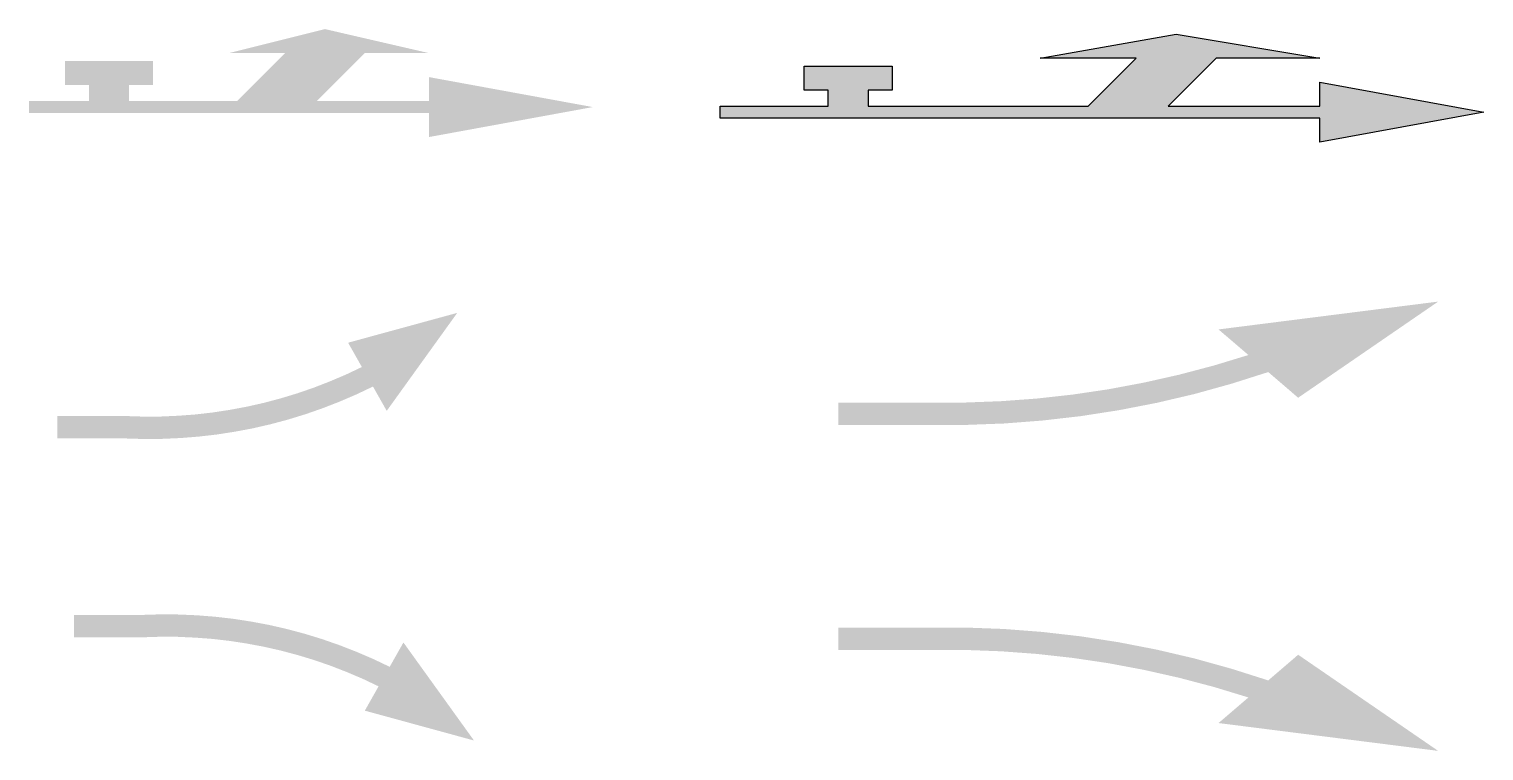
# Model space of a CAD drawing. Extents: x 561.2 to 579.4, y 765.1 to 808.4.
# Drawn here: x 561.17 to 579.36, y 774.62 to 783.64 of the extents above; entities that cross this region are included whole.
import ezdxf

# ---------------------------------------------------------------- set-up
doc = ezdxf.new("R2010")
doc.units = 0
doc.layers.add('Дорожная разметка', color=7, linetype='Continuous')

# ---------------------------------------------------------------- blocks, each defined once
blk = doc.blocks.new('1_18_Е_60_L')
at = {"color": 0}
for points in [[(3.7, 0.65), (3.2, 0.35), (2.5, 0.35)], [(3.6, -0.25), (3.2, 0.35), (3.7, 0.65)], [(3.7, 0.65), (4.2, 0.35), (3.6, -0.25)], [(4.2, 0.35), (3.7, 0.65), (5, 0.35)], [(0.45, 0.25), (0.75, -0.05), (0.45, -0.05)], [(1.55, 0.25), (0.75, -0.05), (0.45, 0.25)], [(1.25, -0.05), (0.75, -0.05), (1.55, 0.25)], [(1.25, -0.05), (1.55, 0.25), (1.55, -0.05)], [(3.6, -0.25), (2.6, -0.25), (3.2, 0.35)], [(5, -0.25), (5, 0.05), (7.05, -0.325)], [(1.25, -0.25), (0.75, -0.25), (0.75, -0.05)], [(0.75, -0.05), (1.25, -0.05), (1.25, -0.25)], [(2.6, -0.25), (0, -0.4), (1.25, -0.25)], [(0.75, -0.25), (0, -0.4), (0, -0.25)], [(1.25, -0.25), (0, -0.4), (0.75, -0.25)], [(0, -0.4), (2.6, -0.25), (5, -0.4)], [(3.6, -0.25), (5, -0.4), (2.6, -0.25)], [(5, -0.25), (5, -0.4), (3.6, -0.25)], [(5, -0.4), (5, -0.25), (7.05, -0.325)], [(5, -0.4), (7.05, -0.325), (5, -0.7)]]:
    blk.add_solid(points, dxfattribs=at)
blk = doc.blocks.new('1_18_Е_90_L')
at = {"flags": 128}
blk.add_lwpolyline([(0, -0.4), (0, -0.25), (1.35, -0.25), (1.35, -0.05), (1.05, -0.05), (1.05, 0.25), (2.15, 0.25), (2.15, -0.05), (1.85, -0.05), (1.85, -0.25), (4.6, -0.25), (5.2, 0.35), (4, 0.35), (5.7, 0.65), (7.5, 0.35), (6.2, 0.35), (5.6, -0.25), (7.5, -0.25), (7.5, 0.05), (9.55, -0.325), (7.5, -0.7), (7.5, -0.4)], close=True, dxfattribs=at)
at = {"color": 0}
for points in [[(5.7, 0.65), (5.2, 0.35), (4, 0.35)], [(5.6, -0.25), (5.2, 0.35), (5.7, 0.65)], [(5.7, 0.65), (6.2, 0.35), (5.6, -0.25)], [(6.2, 0.35), (5.7, 0.65), (7.5, 0.35)], [(1.05, 0.25), (1.35, -0.05), (1.05, -0.05)], [(2.15, 0.25), (1.35, -0.05), (1.05, 0.25)], [(1.85, -0.05), (1.35, -0.05), (2.15, 0.25)], [(1.85, -0.05), (2.15, 0.25), (2.15, -0.05)], [(5.6, -0.25), (4.6, -0.25), (5.2, 0.35)], [(7.5, -0.25), (7.5, 0.05), (9.55, -0.325)], [(1.85, -0.25), (1.35, -0.25), (1.35, -0.05)], [(1.35, -0.05), (1.85, -0.05), (1.85, -0.25)], [(0, -0.4), (4.6, -0.25), (7.5, -0.4)], [(1.35, -0.25), (0, -0.4), (0, -0.25)], [(4.6, -0.25), (0, -0.4), (1.85, -0.25)], [(1.85, -0.25), (0, -0.4), (1.35, -0.25)], [(5.6, -0.25), (7.5, -0.4), (4.6, -0.25)], [(7.5, -0.4), (5.6, -0.25), (7.5, -0.25)], [(7.5, -0.4), (7.5, -0.25), (9.55, -0.325)], [(7.5, -0.4), (9.55, -0.325), (7.5, -0.7)]]:
    blk.add_solid(points, dxfattribs=at)
blk = doc.blocks.new('1_19_60_L')
at = {"layer": 'Дорожная разметка'}
for points in [[(5.003, 0.863), (3.81, 0.186), (3.638, 0.49)], [(3.949, -0.058), (3.81, 0.186), (5.003, 0.863)], [(3.949, -0.058), (5.003, 0.863), (4.121, -0.362)], [(3.743, -0.156), (3.614, 0.093), (3.81, 0.186)], [(3.81, 0.186), (3.949, -0.058), (3.743, -0.156)], [(3.32, -0.329), (3.211, -0.071), (3.414, 0.008)], [(3.414, 0.008), (3.533, -0.246), (3.32, -0.329)], [(3.533, -0.246), (3.414, 0.008), (3.614, 0.093)], [(3.614, 0.093), (3.743, -0.156), (3.533, -0.246)], [(2.887, -0.471), (2.798, -0.205), (3.006, -0.142)], [(3.006, -0.142), (3.105, -0.404), (2.887, -0.471)], [(3.105, -0.404), (3.006, -0.142), (3.211, -0.071)], [(3.211, -0.071), (3.32, -0.329), (3.105, -0.404)], [(1.994, -0.658), (1.947, -0.382), (2.162, -0.349)], [(2.162, -0.349), (2.22, -0.623), (1.994, -0.658)], [(2.22, -0.623), (2.162, -0.349), (2.376, -0.309)], [(2.376, -0.309), (2.444, -0.581), (2.22, -0.623)], [(2.444, -0.581), (2.376, -0.309), (2.588, -0.261)], [(2.588, -0.261), (2.666, -0.53), (2.444, -0.581)], [(2.666, -0.53), (2.588, -0.261), (2.798, -0.205)], [(2.798, -0.205), (2.887, -0.471), (2.666, -0.53)], [(0.856, -0.707), (0, -0.707), (0, -0.427)], [(0, -0.427), (0.863, -0.427), (0.856, -0.707)], [(0.856, -0.707), (0.863, -0.427), (1.08, -0.434)], [(1.08, -0.434), (1.084, -0.714), (0.856, -0.707)], [(1.084, -0.714), (1.08, -0.434), (1.297, -0.433)], [(1.297, -0.433), (1.312, -0.712), (1.084, -0.714)], [(1.312, -0.712), (1.297, -0.433), (1.515, -0.423)], [(1.515, -0.423), (1.54, -0.702), (1.312, -0.712)], [(1.54, -0.702), (1.515, -0.423), (1.731, -0.407)], [(1.731, -0.407), (1.768, -0.684), (1.54, -0.702)], [(1.768, -0.684), (1.731, -0.407), (1.947, -0.382)], [(1.947, -0.382), (1.994, -0.658), (1.768, -0.684)]]:
    blk.add_solid(points, dxfattribs=at)
blk = doc.blocks.new('1_19_60_R')
at = {"layer": 'Дорожная разметка'}
for points in [[(0.856, 0.707), (0.863, 0.427), (0, 0.427)], [(0, 0.427), (0, 0.707), (0.856, 0.707)], [(0.856, 0.707), (1.084, 0.714), (1.08, 0.434)], [(1.08, 0.434), (0.863, 0.427), (0.856, 0.707)], [(1.297, 0.433), (1.08, 0.434), (1.084, 0.714)], [(1.084, 0.714), (1.312, 0.712), (1.297, 0.433)], [(1.515, 0.423), (1.297, 0.433), (1.312, 0.712)], [(1.312, 0.712), (1.54, 0.702), (1.515, 0.423)], [(1.731, 0.407), (1.515, 0.423), (1.54, 0.702)], [(1.54, 0.702), (1.768, 0.684), (1.731, 0.407)], [(1.947, 0.382), (1.731, 0.407), (1.768, 0.684)], [(1.768, 0.684), (1.994, 0.658), (1.947, 0.382)], [(2.162, 0.349), (1.947, 0.382), (1.994, 0.658)], [(1.994, 0.658), (2.22, 0.623), (2.162, 0.349)], [(2.376, 0.309), (2.162, 0.349), (2.22, 0.623)], [(2.22, 0.623), (2.444, 0.581), (2.376, 0.309)], [(2.588, 0.261), (2.376, 0.309), (2.444, 0.581)], [(2.444, 0.581), (2.666, 0.53), (2.588, 0.261)], [(2.798, 0.205), (2.588, 0.261), (2.666, 0.53)], [(2.666, 0.53), (2.887, 0.471), (2.798, 0.205)], [(3.006, 0.142), (2.798, 0.205), (2.887, 0.471)], [(2.887, 0.471), (3.105, 0.404), (3.006, 0.142)], [(3.211, 0.071), (3.006, 0.142), (3.105, 0.404)], [(3.105, 0.404), (3.32, 0.329), (3.211, 0.071)], [(3.414, -0.008), (3.211, 0.071), (3.32, 0.329)], [(3.32, 0.329), (3.533, 0.246), (3.414, -0.008)], [(3.614, -0.093), (3.414, -0.008), (3.533, 0.246)], [(3.533, 0.246), (3.743, 0.156), (3.614, -0.093)], [(3.949, 0.058), (4.121, 0.362), (5.003, -0.863)], [(3.81, -0.186), (3.614, -0.093), (3.743, 0.156)], [(3.743, 0.156), (3.949, 0.058), (3.81, -0.186)], [(5.003, -0.863), (3.81, -0.186), (3.949, 0.058)], [(3.638, -0.49), (3.81, -0.186), (5.003, -0.863)]]:
    blk.add_solid(points, dxfattribs=at)
blk = doc.blocks.new('1_19_90_L')
at = {"layer": 'Дорожная разметка'}
for points in [[(7.5, 0.848), (5.127, 0.18), (4.753, 0.5)], [(5.375, -0.033), (5.127, 0.18), (7.5, 0.848)], [(5.375, -0.033), (7.5, 0.848), (5.749, -0.354)], [(4.45, -0.308), (4.26, -0.066), (4.696, 0.049)], [(4.696, 0.049), (4.915, -0.179), (4.45, -0.308)], [(5.127, 0.18), (4.915, -0.179), (4.696, 0.049)], [(5.127, 0.18), (5.375, -0.033), (4.915, -0.179)], [(3.506, -0.51), (3.377, -0.248), (3.82, -0.165)], [(3.82, -0.165), (3.98, -0.418), (3.506, -0.51)], [(3.98, -0.418), (3.82, -0.165), (4.26, -0.066)], [(4.26, -0.066), (4.45, -0.308), (3.98, -0.418)], [(2.55, -0.639), (2.484, -0.364), (2.932, -0.314)], [(2.932, -0.314), (3.03, -0.584), (2.55, -0.639)], [(3.03, -0.584), (2.932, -0.314), (3.377, -0.248)], [(3.377, -0.248), (3.506, -0.51), (3.03, -0.584)], [(0, -0.694), (0, -0.414), (1.584, -0.414)], [(1.584, -0.414), (1.587, -0.694), (0, -0.694)], [(1.587, -0.694), (1.584, -0.414), (2.034, -0.397)], [(2.034, -0.397), (2.069, -0.676), (1.587, -0.694)], [(2.069, -0.676), (2.034, -0.397), (2.484, -0.364)], [(2.484, -0.364), (2.55, -0.639), (2.069, -0.676)]]:
    blk.add_solid(points, dxfattribs=at)
blk = doc.blocks.new('1_19_90_R')
at = {"layer": 'Дорожная разметка'}
for points in [[(1.584, 0.414), (0, 0.414), (0, 0.694)], [(0, 0.694), (1.587, 0.694), (1.584, 0.414)], [(2.034, 0.397), (1.584, 0.414), (1.587, 0.694)], [(1.587, 0.694), (2.069, 0.676), (2.034, 0.397)], [(2.484, 0.364), (2.034, 0.397), (2.069, 0.676)], [(2.069, 0.676), (2.55, 0.639), (2.484, 0.364)], [(2.932, 0.314), (2.484, 0.364), (2.55, 0.639)], [(2.55, 0.639), (3.03, 0.584), (2.932, 0.314)], [(3.377, 0.248), (2.932, 0.314), (3.03, 0.584)], [(3.03, 0.584), (3.506, 0.51), (3.377, 0.248)], [(3.82, 0.165), (3.377, 0.248), (3.506, 0.51)], [(3.506, 0.51), (3.98, 0.418), (3.82, 0.165)], [(4.26, 0.066), (3.82, 0.165), (3.98, 0.418)], [(3.98, 0.418), (4.45, 0.308), (4.26, 0.066)], [(4.696, -0.049), (4.26, 0.066), (4.45, 0.308)], [(4.45, 0.308), (4.915, 0.179), (4.696, -0.049)], [(5.375, 0.033), (5.749, 0.354), (7.5, -0.848)], [(4.696, -0.049), (4.915, 0.179), (5.127, -0.18)], [(4.915, 0.179), (5.375, 0.033), (5.127, -0.18)], [(7.5, -0.848), (5.127, -0.18), (5.375, 0.033)], [(4.753, -0.5), (5.127, -0.18), (7.5, -0.848)]]:
    blk.add_solid(points, dxfattribs=at)

msp = doc.modelspace()

# ---------------------------------------------------------------- block references
for name, p in [('1_18_Е_60_L', (561.166, 782.991)), ('1_18_Е_90_L', (569.811, 782.927)), ('1_19_90_L', (571.289, 779.386)), ('1_19_60_L', (561.518, 779.23)), ('1_19_60_R', (561.727, 775.61)), ('1_19_90_R', (571.289, 775.465))]:
    msp.add_blockref(name, p)

doc.saveas('drawing.dxf')
